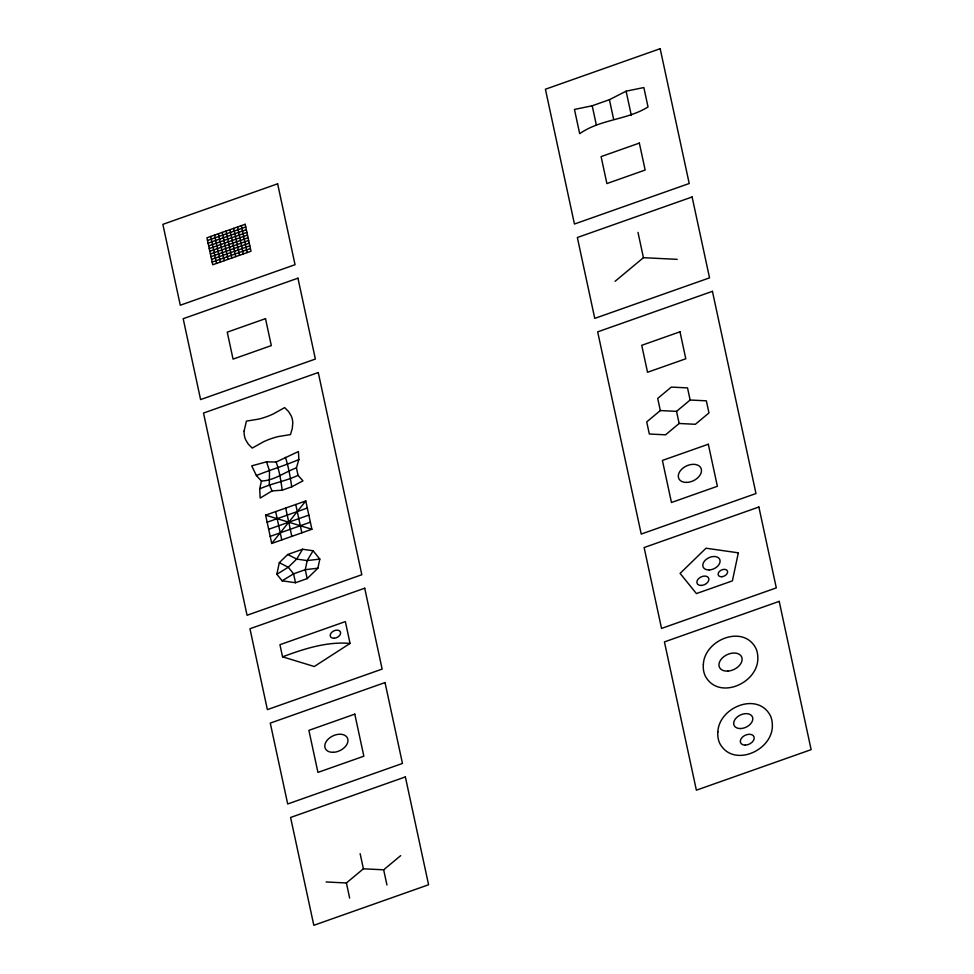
<?xml version="1.0" encoding="UTF-8"?>
<svg xmlns="http://www.w3.org/2000/svg" width="974" height="974" viewBox="0 0 974 974"><rect width="100%" height="100%" fill="white"/><g stroke="black" fill="none" stroke-linecap="round" stroke-linejoin="round"><path stroke-width="1.46" d="M276.847 574.27L279.295 562.68L287.707 554.498L302.585 549.239L313.08 550.748L319.825 559.088L317.889 568.195L307.187 578.605L295.499 582.732L282.143 580.821L276.847 574.27L288.28 567.258L296.693 559.076L302.585 549.239M259.705 488.887L261.422 481.034L256.381 475.556L251.718 465.852L266.535 461.834L276.129 462.029L298.434 451.546L298.86 459.521L296.437 467.885L298.044 475.349L302.963 480.864L291.75 486.817L282.192 490.19L272.05 490.92L260.18 498.079L259.705 488.887C272.123 483.201 285.625 481.241 298.044 475.349M313.08 550.748L307.2 560.586L305.276 569.693L307.187 578.605M271.722 543.455L305.787 500.953L311.887 529.272L271.722 543.455L265.622 515.149L305.787 500.953M615.105 281.291L643.437 257.684L677.222 259.352M660.323 410.553L646.724 421.888L649.329 434.014L665.546 434.818L679.146 423.483L695.363 424.287L708.962 412.952L706.357 400.825L690.14 400.022L676.54 411.357L660.323 410.553L657.706 398.427L671.305 387.092L687.522 387.896L690.14 400.022M326.132 881.969L346.403 882.968L363.399 868.808L383.671 869.806L400.667 855.647M350.056 643.424L314.273 666.508L282.557 656.829L279.94 644.703L345.356 621.595L350.056 643.424C326.826 641.379 304.046 648.867 282.557 656.829M282.143 580.821L293.588 573.82L305.276 569.693L317.889 568.195M609.42 99.701L626.112 91.191L643.851 87.538L648.027 106.957C626.915 120.119 600.398 119.108 579.688 133.694L574.465 109.441L592.204 105.776L609.42 99.701L613.596 119.108M298.86 459.521C284.907 465.596 270.48 469.724 256.381 475.556M207.499 240.493L245.765 226.979M208.083 243.183L246.337 229.681M208.667 245.886L246.921 232.372M209.24 248.577L247.506 235.075M209.824 251.28L248.078 237.766M210.408 253.97L248.662 240.456M210.993 256.673L249.247 243.159M211.565 259.364L249.819 245.85M212.149 262.067L250.403 248.553M296.437 467.885C284.651 472.025 274.498 480.572 261.422 481.034M267.144 522.222L307.321 508.038M268.678 529.296L308.843 515.112M270.2 536.382L310.365 522.186M319.825 559.088L307.2 560.586L296.693 559.076L287.707 554.498M265.622 515.149L311.887 529.272M279.295 562.68L288.28 567.258L293.588 573.82L295.499 582.732M272.05 490.92L269.287 484.638L269.518 470.917L266.535 461.834M626.112 91.191L631.335 115.456M637.994 232.409L643.437 257.684M676.54 411.357L679.146 423.483M592.204 105.776L596.38 125.196M383.671 869.806L386.934 884.976M241.357 225.639L247.153 252.595M237.522 226.991L243.33 253.946M295.755 504.508L301.843 532.815M285.406 457.33C288.645 467.118 290.118 476.615 291.75 486.817M233.699 228.342L239.507 255.298M229.876 229.694L235.684 256.649M276.129 462.029C279.538 471.367 280.865 480.413 282.192 490.19M226.053 231.045L231.861 258M285.711 508.051L291.798 536.357M360.137 853.638L363.399 868.808M222.23 232.396L228.026 259.352M218.395 233.748L224.203 260.703M275.666 511.594L281.766 539.913M214.572 235.099L220.38 262.055M210.749 236.451L216.557 263.406M346.403 882.968L349.666 898.138M244.109 430.995L244.097 432.821A41.042 27.309 -25.4 0 0 245.545 439.554L248.212 444.059L252.205 448.089L263.698 441.685A54.848 36.488 -25.4 0 1 278.04 436.62L290.471 434.574L292.285 428.487L292.772 422.874A41.042 27.309 -25.4 0 0 291.323 416.142L288.657 411.637L284.664 407.607L273.17 414.011A54.848 36.488 -25.4 0 1 258.828 419.076L246.41 421.121L244.109 430.995M703.35 664.499L703.252 666.959A47.069 31.314 -25.4 0 0 705.152 675.798C718.398 701.207 759.209 682.944 757.809 657.194A47.069 31.314 -25.4 0 0 755.909 648.367C743.247 623.871 704.299 639.918 703.35 664.499M717.862 731.9L717.765 734.359A47.069 31.314 -25.4 0 0 719.664 743.199C732.911 768.608 773.721 750.345 772.333 724.595A47.069 31.314 -25.4 0 0 770.422 715.768C757.76 691.272 718.812 707.319 717.862 731.9M738.329 552.83L732.399 580.869L696.422 593.58L680.108 573.394L706.004 548.216L738.329 552.83M277.627 183.818L162.865 224.349L180.275 305.227L295.049 264.697L277.627 183.818M660.177 48.7L545.416 89.231L574.441 224.032L689.215 183.502L660.177 48.7M245.18 224.288L206.926 237.802L212.734 264.758L250.988 251.243L245.18 224.288M639.346 143.093L601.092 156.607L606.899 183.562L645.153 170.048L639.346 143.093M297.947 278.174L183.185 318.705L200.595 399.584L315.369 359.053L297.947 278.174M265.5 318.644L227.246 332.158L233.054 359.114L271.308 345.6L265.5 318.644M692.112 196.979L577.351 237.51L594.761 318.388L709.535 277.858L692.112 196.979M318.267 372.531L203.505 413.061L247.055 615.264L361.817 574.733L318.267 372.531M712.432 291.336L597.671 331.866L641.221 534.069L755.982 493.538L712.432 291.336M679.986 331.805L641.732 345.32L647.54 372.275L685.793 358.773L679.986 331.805M708.317 444.229L662.405 460.434L671.463 502.499L717.375 486.282L708.317 444.229M364.714 588.211L249.953 628.741L267.375 709.62L382.137 669.089L364.714 588.211M758.88 507.016L644.118 547.546L661.541 628.425L776.302 587.894L758.88 507.016M385.034 682.567L270.273 723.098L287.695 803.976L402.457 763.446L385.034 682.567M354.792 714.137L308.88 730.354L317.938 772.406L363.85 756.201L354.792 714.137M779.2 601.372L664.438 641.903L696.373 790.182L811.135 749.651L779.2 601.372M405.367 776.923L290.593 817.466L313.823 925.3L428.584 884.769L405.367 776.923M334.216 638.25A5.515 3.665 -25.4 0 0 340.413 631.87A5.515 3.665 -25.4 0 0 331.598 632.455A5.515 3.665 -25.4 0 0 334.216 638.25M333.12 752.318A12.248 8.157 -25.4 0 0 347.645 738.511A12.248 8.157 -25.4 0 0 328.335 738.998A12.248 8.157 -25.4 0 0 333.12 752.318M686.646 482.41A12.248 8.157 -25.4 0 0 701.158 468.604A12.248 8.157 -25.4 0 0 681.861 469.078A12.248 8.157 -25.4 0 0 686.646 482.41M721.758 576.742A5.016 3.336 -25.4 0 0 727.432 570.947A5.016 3.336 -25.4 0 0 719.421 571.446A5.016 3.336 -25.4 0 0 721.758 576.742M701.475 585.459A6.38 4.249 -25.4 0 0 708.67 578.081A6.38 4.249 -25.4 0 0 698.48 578.739A6.38 4.249 -25.4 0 0 701.475 585.459M709.182 569.96A9.131 6.075 -25.4 0 0 719.81 559.575A9.131 6.075 -25.4 0 0 705.359 560.135A9.131 6.075 -25.4 0 0 709.182 569.96M745.305 745.11A7.354 4.894 -25.4 0 0 754.01 736.831A7.354 4.894 -25.4 0 0 742.431 737.123A7.354 4.894 -25.4 0 0 745.305 745.11M740.569 728.552A10.105 6.721 -25.4 0 0 752.537 717.156A10.105 6.721 -25.4 0 0 736.612 717.558A10.105 6.721 -25.4 0 0 740.569 728.552M727.882 671.098A12.248 8.157 -25.4 0 0 741.64 656.914A12.248 8.157 -25.4 0 0 722.063 658.229A12.248 8.157 -25.4 0 0 727.882 671.098"/></g></svg>
